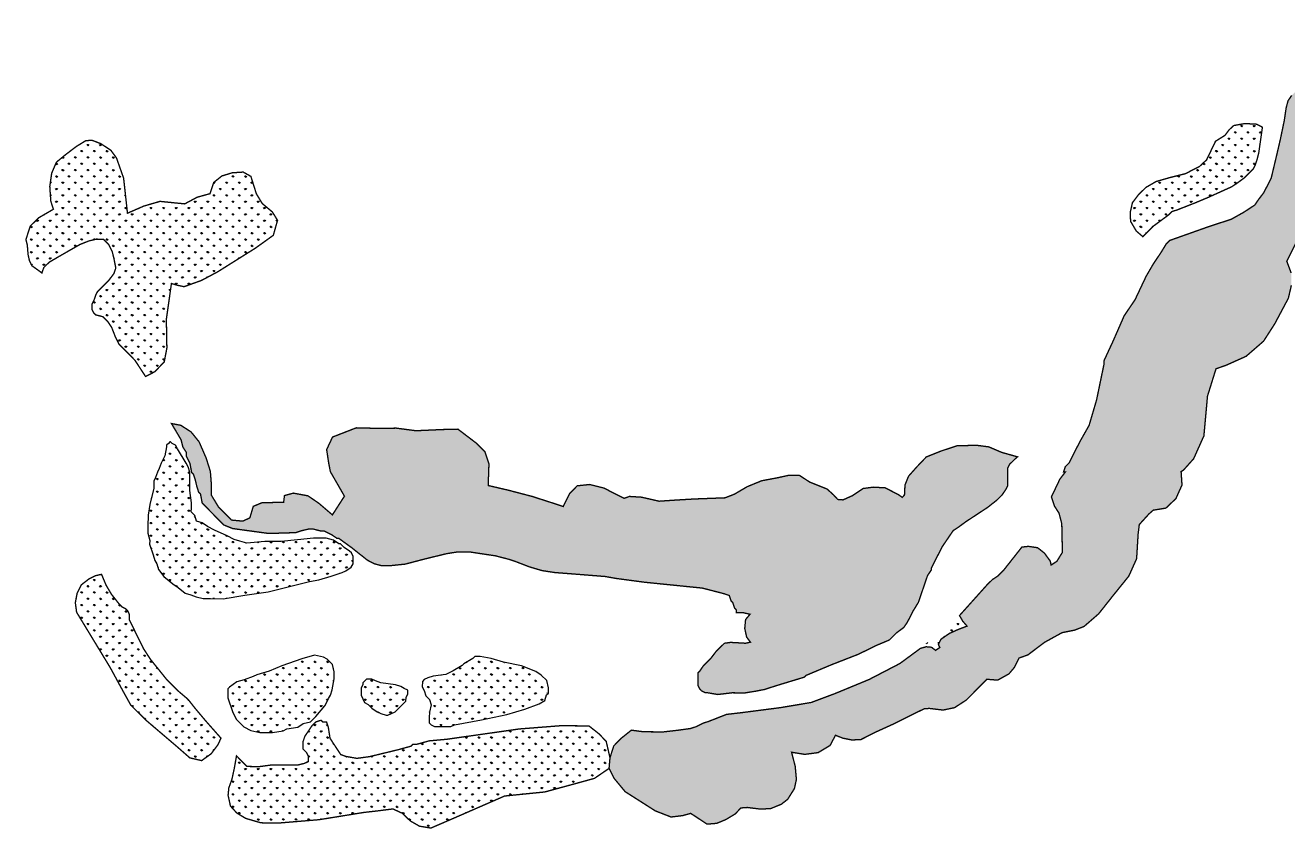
# Model space of a CAD drawing. Header units: metres. Extents: x 320779 to 338723, y 1791564 to 1830657.
# Drawn here: x 327985 to 330817, y 1808803 to 1810605 of the extents above; entities that cross this region are included whole.
import ezdxf

# ---------------------------------------------------------------- set-up
doc = ezdxf.new("R2010")
doc.units = ezdxf.units.M
doc.layers.add('MANGROOVES', color=112, linetype='Continuous')
pattern_1 = [(90, (0, 0), (-14.14213562, 14.14213562), [3.75, -24.53427126]), (45, (0, 0), (-14.14213562, 14.14213562), [3.75, -16.25]), (135, (0, 0), (-14.14213562, -14.14213562), [3.75, -16.25])]

msp = doc.modelspace()

# ---------------------------------------------------------------- hatches: boundary and pattern name
at = {"layer": 'MANGROOVES'}
h = msp.add_hatch(dxfattribs=at)
h.set_pattern_fill('GRASS', color=256, scale=20)
h.set_pattern_definition(pattern_1)
h.paths.add_polyline_path([(329790.5, 1808989.5), (329802.6, 1809012.3), (329819, 1809005.8), (329838.6, 1809001.8), (329859.1, 1809002.4), (329895.1, 1809020.5), (329930.2, 1809036.4), (330001.3, 1809071.6), (330013, 1809072.5), (330044, 1809068.8), (330069.7, 1809074.2), (330095.9, 1809091.2), (330142.6, 1809138.1), (330147.9, 1809137.4), (330166.3, 1809135.9), (330191.8, 1809150.1), (330204, 1809164.6), (330214.5, 1809185.5), (330234.1, 1809192.5), (330271.8, 1809220.9), (330310.8, 1809242.4), (330339.5, 1809248.2), (330360.4, 1809256.5), (330392.9, 1809284.7), (330426.1, 1809326.6), (330460.6, 1809369.3), (330478.1, 1809408.3), (330481.5, 1809463.8), (330484.1, 1809484.9), (330505.9, 1809508.9), (330515.4, 1809517.2), (330543.8, 1809521.8), (330566.3, 1809543.2), (330579.9, 1809573.7), (330577.9, 1809603.8), (330582.9, 1809606.7), (330606, 1809632.5), (330629, 1809683.8), (330637.1, 1809773.1), (330656.2, 1809834.4), (330678.3, 1809842), (330723.8, 1809862.4), (330762.9, 1809896.3), (330788, 1809935.3), (330818.5, 1809992.6), (330825.3, 1810021.7), (330824.8, 1810049.3), (330814.9, 1810075.7), (330839.8, 1810125.4), (330849.7, 1810164.5), (330867.5, 1810186.5), (330887.4, 1810220), (330897, 1810247.1), (330903.5, 1810301.1), (330932.9, 1810368.4), (330985.6, 1810358.1), (331006.2, 1810351.5), (331022.1, 1810338.7), (331054.2, 1810333.1), (331067.4, 1810334), (331088, 1810336.8), (331129.3, 1810366.3), (331165.6, 1810393.2), (331185.2, 1810425.8), (331202.1, 1810434.3), (331226.8, 1810438), (331282.6, 1810473.7), (331313.6, 1810502.4), (331317, 1810531.9), (331315.8, 1810554.9), (331301.3, 1810574.7), (331283.1, 1810582.2), (331260, 1810585.1), (331234.3, 1810586), (331223.6, 1810599), (331205.6, 1810604.9), (331193.1, 1810604.3), (331154.2, 1810574.2), (331117.6, 1810550.3), (331081.1, 1810530.3), (331048.7, 1810514.4), (330947.5, 1810491), (330894.8, 1810479.3), (330882.7, 1810475.3), (330874.6, 1810475.4), (330850.3, 1810467.5), (330838.1, 1810459.5), (330825.9, 1810447.5), (330817.7, 1810435.4), (330813.5, 1810419.3), (330809.3, 1810391), (330800.9, 1810350.7), (330792.5, 1810314.4), (330780, 1810261.9), (330763.5, 1810229.7), (330751.3, 1810213.6), (330743.1, 1810201.6), (330718.7, 1810185.6), (330690.3, 1810169.7), (330641.7, 1810153.9), (330552.6, 1810122.3), (330544.4, 1810114.2), (330532.1, 1810094.1), (330515.8, 1810070), (330499.4, 1810041.8), (330474.7, 1809989.5), (330450.2, 1809953.3), (330425.5, 1809896.9), (330405, 1809852.6), (330404.9, 1809844.5), (330388.1, 1809763.8), (330371.5, 1809707.4), (330351, 1809671.2), (330326.4, 1809622.9), (330322.3, 1809618.9), (330318.2, 1809614.9), (330314.1, 1809602.8), (330318.1, 1809602.7), (330305.9, 1809586.7), (330287, 1809547.1), (330293.7, 1809526.5), (330304, 1809510.5), (330310.2, 1809486.9), (330311.6, 1809422.6), (330299.1, 1809402.4), (330286.3, 1809394.1), (330284.4, 1809402.9), (330271.3, 1809420.9), (330255.9, 1809433), (330235.5, 1809436), (330220.7, 1809434.4), (330179, 1809381.5), (330166.8, 1809369.5), (330154.6, 1809361.5), (330142.4, 1809349.5), (330080.8, 1809280.8), (330087.9, 1809268.4), (330097.6, 1809257.1), (330077.6, 1809249.5), (330058.1, 1809240.7), (330039.6, 1809228), (330033.3, 1809216.3), (330036.7, 1809209.1), (330027, 1809202.7), (330018.1, 1809209.7), (330006.1, 1809210.8), (329993.3, 1809207.3), (329947, 1809173.2), (329878, 1809137.4), (329801, 1809105.6), (329748.3, 1809085.9), (329679.5, 1809074.3), (329590.5, 1809062.8), (329558.2, 1809059.1), (329517.6, 1809043.2), (329505.5, 1809039.3), (329489.3, 1809031.3), (329477.1, 1809027.4), (329448.8, 1809023.5), (329416.4, 1809019.8), (329372, 1809020.1), (329344.7, 1809023.7), (329321.1, 1809004.9), (329305.1, 1808988.3), (329296.7, 1808961.8), (329294.6, 1808937.9), (329305.9, 1808915.7), (329330.8, 1808885.7), (329398.3, 1808842.7), (329433.7, 1808828.9), (329459.6, 1808832), (329477.6, 1808837), (329486.1, 1808831.7), (329514.5, 1808812.9), (329536, 1808814.7), (329556.1, 1808822.9), (329577.8, 1808835.9), (329590.2, 1808849.2), (329604.5, 1808850.3), (329634.8, 1808846.6), (329657.4, 1808847.9), (329681.1, 1808857.5), (329695.4, 1808868.7), (329710.5, 1808892.8), (329714.9, 1808913.4), (329712.2, 1808942.6), (329704.1, 1808974.2), (329733.6, 1808969.4), (329763.5, 1808973.3)])
h = msp.add_hatch(dxfattribs=at)
h.set_pattern_fill('GRASS', color=256, scale=20)
h.set_pattern_definition(pattern_1)
h.paths.add_polyline_path([(330739.7, 1810282.4), (330743.8, 1810290.5), (330748, 1810302.6), (330752.1, 1810318.7), (330760.3, 1810376.2), (330747.4, 1810383), (330720.7, 1810384.4), (330696.1, 1810380), (330686, 1810370.8), (330676.3, 1810358), (330655.1, 1810344.7), (330635, 1810302.9), (330619.3, 1810288.3), (330587.6, 1810272), (330552.1, 1810263.1), (330521.9, 1810254.4), (330499.3, 1810241.4), (330482.6, 1810225.2), (330468.7, 1810206.9), (330464, 1810186), (330464.5, 1810165.2), (330477.5, 1810143.2), (330492, 1810130.8), (330500.2, 1810138.8), (330516.5, 1810154.9), (330532.7, 1810166.9), (330549, 1810178.9), (330557.1, 1810186.9), (330569.3, 1810190.8), (330609.8, 1810206.7), (330638.2, 1810218.6), (330690.9, 1810242.4), (330703.1, 1810250.4), (330719.4, 1810262.4)])
h = msp.add_hatch(dxfattribs=at)
h.set_pattern_fill('GRASS', color=256, scale=20)
h.set_pattern_definition(pattern_1)
h.paths.add_polyline_path([(328541.5, 1810133.8), (328550.9, 1810167.4), (328539.4, 1810186), (328516.6, 1810205), (328503.4, 1810226.9), (328491.1, 1810266), (328473.9, 1810275.6), (328449.4, 1810274), (328426.1, 1810266.9), (328407.8, 1810252.3), (328399.5, 1810227.2), (328370.4, 1810219.1), (328342.8, 1810204.3), (328319.4, 1810206.6), (328287.3, 1810209.9), (328250.9, 1810199.3), (328214.3, 1810183.3), (328205.6, 1810262.1), (328189.6, 1810307.3), (328176.9, 1810324.6), (328154.5, 1810339.3), (328134.3, 1810347.1), (328120.6, 1810345.9), (328099.5, 1810333), (328075.6, 1810314.8), (328054.9, 1810297.8), (328044.3, 1810273.3), (328040, 1810243.1), (328042.3, 1810210.3), (328048.1, 1810192.2), (328015.2, 1810173.1), (327996.2, 1810154.5), (327986.5, 1810124.3), (327989.5, 1810112.4), (327991.3, 1810090.6), (327994.3, 1810076.8), (328000, 1810065.4), (328014.3, 1810055.2), (328022.3, 1810049.3), (328026.5, 1810061.3), (328030.5, 1810065.4), (328038.7, 1810073.4), (328059, 1810085.3), (328107.7, 1810113.2), (328128, 1810121.2), (328144.1, 1810125.1), (328160.3, 1810125), (328172.3, 1810112.7), (328180.3, 1810096.5), (328184.2, 1810080.3), (328188.1, 1810060.1), (328183.9, 1810048), (328171.7, 1810031.9), (328159.5, 1810019.9), (328147.3, 1810007.8), (328143.2, 1809999.8), (328139, 1809987.7), (328134.9, 1809979.7), (328134.8, 1809967.5), (328138.8, 1809959.4), (328142.8, 1809955.3), (328158.9, 1809951.2), (328171, 1809939), (328179, 1809926.8), (328186.9, 1809906.5), (328194.8, 1809890.3), (328214.9, 1809869.9), (328230.9, 1809853.6), (328254.9, 1809817), (328275.7, 1809827.8), (328296.8, 1809849.9), (328302.7, 1809881.1), (328301.5, 1809945.6), (328312.9, 1810025.7), (328324.5, 1810022.1), (328341.2, 1810018.5), (328380.5, 1810032.6), (328416.9, 1810052), (328501.8, 1810105.3)])
h = msp.add_hatch(dxfattribs=at)
h.set_pattern_fill('GRASS', color=256, scale=20)
h.set_pattern_definition(pattern_1)
h.paths.add_polyline_path([(330095, 1809491.3), (330107.2, 1809499.3), (330143.7, 1809523.3), (330164.1, 1809539.3), (330176.3, 1809551.3), (330184.5, 1809563.4), (330188.6, 1809571.4), (330188.7, 1809583.5), (330188.7, 1809591.6), (330188.8, 1809603.8), (330188.9, 1809611.8), (330193, 1809619.9), (330197.1, 1809623.9), (330201.1, 1809627.9), (330205.2, 1809631.9), (330211, 1809636.8), (330175.8, 1809646.7), (330146.4, 1809659.2), (330119.2, 1809662.7), (330075.4, 1809661.7), (330039.8, 1809650), (330006.3, 1809636.6), (329984.1, 1809613.3), (329966.5, 1809593.4), (329958.5, 1809573.8), (329957.3, 1809551), (329952.5, 1809545.9), (329943.2, 1809552.4), (329913.9, 1809567.3), (329887, 1809568.8), (329864.7, 1809565.8), (329840.7, 1809549.8), (329819.5, 1809540.3), (329807.7, 1809541.2), (329797.9, 1809551.8), (329783.7, 1809564.6), (329744.6, 1809580.3), (329721.6, 1809595.3), (329697.3, 1809595.3), (329671.2, 1809589.6), (329637, 1809583.2), (329604.6, 1809569.9), (329575.7, 1809553), (329554.8, 1809544.9), (329483.8, 1809542.2), (329439, 1809539.5), (329406.8, 1809537.3), (329367.6, 1809546.3), (329340.3, 1809548), (329328.3, 1809543.7), (329283, 1809566.8), (329251.1, 1809574.8), (329223.1, 1809571.8), (329205.7, 1809553.8), (329191.8, 1809525.3), (329166.9, 1809533.6), (329122.5, 1809547.9), (329068.6, 1809562), (329023.5, 1809572.5), (329025.2, 1809621), (329016.3, 1809647.9), (328997.5, 1809667), (328955.6, 1809698.9), (328921.7, 1809698.1), (328861.3, 1809695.4), (328817.4, 1809701.2), (328776.2, 1809700.7), (328727.5, 1809701.9), (328674.3, 1809681.2), (328661.1, 1809653.1), (328665.5, 1809623.8), (328669.4, 1809603.6), (328688.8, 1809569.8), (328701, 1809548.6), (328674, 1809506.6), (328643.4, 1809532.8), (328619.1, 1809549.4), (328586.4, 1809555.4), (328566.5, 1809550), (328564.6, 1809535), (328515.8, 1809533.8), (328496.5, 1809525.8), (328488.8, 1809499.9), (328472.9, 1809492.6), (328447.5, 1809495), (328418.2, 1809524.8), (328402.2, 1809551.3), (328402.1, 1809579.8), (328400.2, 1809604.2), (328390.8, 1809634.1), (328374.9, 1809670.6), (328357, 1809692.7), (328333.9, 1809707.6), (328313, 1809711.5), (328334.6, 1809675), (328338.5, 1809658.8), (328346.5, 1809646.6), (328346.4, 1809638.5), (328354.4, 1809622.3), (328358.2, 1809602), (328362.2, 1809597.9), (328366.2, 1809585.8), (328370.1, 1809569.6), (328374, 1809557.4), (328378.1, 1809553.4), (328381.9, 1809533.1), (328390, 1809525), (328406, 1809508.7), (328430, 1809484.2), (328450.2, 1809476), (328487.9, 1809470.8), (328531.4, 1809464.9), (328591.5, 1809466.8), (328603.7, 1809470.8), (328619.9, 1809474.7), (328632, 1809474.6), (328648.2, 1809470.4), (328656.2, 1809470.3), (328672.3, 1809462.1), (328684.4, 1809453.9), (328688.4, 1809453.9), (328716.6, 1809433.5), (328752.7, 1809404.9), (328768.8, 1809396.7), (328784.9, 1809392.5), (328801.1, 1809392.4), (328837.5, 1809396.2), (328882, 1809407.9), (328930.6, 1809419.7), (328954.9, 1809423.5), (328983.2, 1809423.3), (329011.4, 1809419), (329039.7, 1809414.8), (329072, 1809406.4), (329084, 1809402.3), (329116.3, 1809389.9), (329144.5, 1809381.6), (329172.7, 1809377.3), (329229.3, 1809372.9), (329285.8, 1809368.4), (329310, 1809364.1), (329374.6, 1809355.5), (329503.8, 1809342.4), (329536.1, 1809334.1), (329552.2, 1809329.9), (329564.3, 1809325.8), (329568.3, 1809313.6), (329572.3, 1809309.5), (329576.2, 1809297.4), (329580.2, 1809293.3), (329580.2, 1809287.2), (329593.8, 1809287.6), (329610.9, 1809283.7), (329600.9, 1809271.8), (329599, 1809251.9), (329603.3, 1809232.4), (329611.8, 1809221), (329600.5, 1809218.7), (329567.6, 1809220.6), (329553.4, 1809218.7), (329547.3, 1809212.7), (329535, 1809200.7), (329522.8, 1809184.6), (329506.5, 1809168.6), (329498.3, 1809156.5), (329494.3, 1809152.5), (329494.2, 1809144.4), (329494.1, 1809136.4), (329494.1, 1809128.3), (329494, 1809124.2), (329498, 1809116.1), (329502, 1809112), (329510.1, 1809107.9), (329514.1, 1809107.9), (329538.3, 1809103.7), (329570.7, 1809107.5), (329599, 1809107.2), (329623.2, 1809111.1), (329643.5, 1809115), (329667.8, 1809122.9), (329732.6, 1809142.6), (329736.7, 1809146.6), (329793.4, 1809170.4), (329854.2, 1809194.1), (329878.6, 1809206.1), (329894.8, 1809214), (329923.2, 1809225.9), (329939.5, 1809242), (329955.7, 1809254), (329963.9, 1809266), (329976.2, 1809290.2), (329988.5, 1809310.3), (330009.2, 1809370.8), (330017.4, 1809382.8), (330017.4, 1809386.9), (330042, 1809435.2), (330058.4, 1809459.3), (330066.6, 1809471.3), (330078.7, 1809479.3)])
h = msp.add_hatch(dxfattribs=at)
h.set_pattern_fill('GRASS', color=256, scale=20)
h.set_pattern_definition(pattern_1)
h.paths.add_polyline_path([(328720.3, 1809397.1), (328720.4, 1809405.2), (328720.4, 1809413.2), (328716.5, 1809421.4), (328712.5, 1809425.4), (328700.4, 1809433.6), (328692.4, 1809441.8), (328688.3, 1809441.8), (328676.3, 1809450), (328660.1, 1809454.1), (328648, 1809454.2), (328631.9, 1809454.4), (328595.5, 1809450.6), (328559.1, 1809446.9), (328522.7, 1809447.1), (328482.3, 1809443.4), (328466.1, 1809447.6), (328454, 1809451.7), (328437.9, 1809459.9), (328409.7, 1809472.3), (328393.6, 1809480.5), (328381.6, 1809488.7), (328369.5, 1809492.8), (328365.6, 1809505), (328357.5, 1809513.1), (328357.6, 1809521.2), (328357.7, 1809533.3), (328353.9, 1809561.6), (328354, 1809573.8), (328354.1, 1809585.9), (328354.1, 1809594), (328354.2, 1809602.1), (328350.3, 1809614.2), (328346.3, 1809622.3), (328326.3, 1809654.8), (328322.3, 1809662.9), (328314.3, 1809667), (328310.3, 1809671.1), (328306.2, 1809667.1), (328302.1, 1809663.1), (328302.1, 1809659), (328297.9, 1809638.9), (328289.7, 1809622.8), (328285.6, 1809610.7), (328281.5, 1809602.6), (328277.3, 1809590.5), (328273.2, 1809582.5), (328273.1, 1809566.3), (328264.7, 1809530), (328260.5, 1809505.8), (328260.3, 1809481.5), (328260.3, 1809477.5), (328260.2, 1809465.4), (328264.1, 1809449.2), (328264, 1809441.1), (328271.9, 1809416.8), (328275.9, 1809404.6), (328279.8, 1809396.5), (328283.8, 1809384.4), (328295.8, 1809368.1), (328315.9, 1809351.8), (328327.9, 1809343.6), (328344, 1809331.3), (328356.1, 1809327.2), (328368.2, 1809323.1), (328384.3, 1809318.9), (328400.5, 1809318.8), (328428.7, 1809318.5), (328477.3, 1809326.2), (328529.9, 1809333.9), (328623, 1809357.4), (328643.3, 1809361.3), (328671.6, 1809369.2), (328695.9, 1809377.1), (328704, 1809381), (328716.2, 1809389)])
h = msp.add_hatch(dxfattribs=at)
h.set_pattern_fill('GRASS', color=256, scale=20)
h.set_pattern_definition(pattern_1)
h.paths.add_polyline_path([(328226.2, 1809255.5), (328218.2, 1809271.7), (328218.3, 1809283.8), (328214.4, 1809291.9), (328210.3, 1809296), (328202.3, 1809300.1), (328194.3, 1809308.3), (328178.3, 1809328.6), (328166.3, 1809348.9), (328156.1, 1809373.3), (328142.5, 1809370.2), (328128, 1809363), (328111.1, 1809350), (328101.3, 1809330.7), (328097.3, 1809309.6), (328100.2, 1809288.2), (328119.8, 1809255.9), (328175.9, 1809163.5), (328205.3, 1809109.4), (328221.8, 1809079.7), (328256.9, 1809045.1), (328325.1, 1808987), (328354.1, 1808961.6), (328380.7, 1808955.4), (328402.2, 1808970.9), (328417.4, 1808991.3), (328424, 1809005.8), (328390.2, 1809044), (328366.2, 1809072.5), (328350.2, 1809092.8), (328326.1, 1809113.2), (328302, 1809137.7), (328266, 1809182.4), (328250.1, 1809206.8)])
h = msp.add_hatch(dxfattribs=at)
h.set_pattern_fill('GRASS', color=256, scale=20)
h.set_pattern_definition(pattern_1)
h.paths.add_polyline_path([(330087.9, 1809268.4), (330080.8, 1809280.9), (330073.1, 1809273.2), (330048.7, 1809253.2), (330002.6, 1809214.8), (329995.8, 1809209.2), (329993.3, 1809207.3), (330006.1, 1809210.8), (330018.1, 1809209.7), (330027, 1809202.7), (330036.7, 1809209.1), (330033.3, 1809216.3), (330039.6, 1809228), (330058.1, 1809240.7), (330077.6, 1809249.5), (330097.6, 1809257.1)])
h = msp.add_hatch(dxfattribs=at)
h.set_pattern_fill('GRASS', color=256, scale=20)
h.set_pattern_definition(pattern_1)
h.paths.add_polyline_path([(328532.5, 1809156.1), (328504.2, 1809148.2), (328483.9, 1809138.3), (328459.6, 1809132.4), (328443.3, 1809120.4), (328439.3, 1809116.4), (328439.1, 1809096.2), (328451, 1809063.7), (328458.9, 1809047.5), (328475, 1809031.2), (328491.1, 1809023), (328511.2, 1809018.8), (328539.5, 1809018.6), (328563.8, 1809022.4), (328571.9, 1809026.4), (328596.2, 1809030.3), (328608.4, 1809038.3), (328624.6, 1809042.2), (328636.8, 1809054.2), (328657.2, 1809078.3), (328661.3, 1809086.3), (328669.5, 1809102.4), (328673.6, 1809114.5), (328677.9, 1809138.8), (328678, 1809154.9), (328674.1, 1809171.1), (328662.1, 1809183.3), (328654, 1809187.4), (328633.8, 1809191.6), (328605.5, 1809183.8), (328560.9, 1809168)])
h = msp.add_hatch(dxfattribs=at)
h.set_pattern_fill('GRASS', color=256, scale=20)
h.set_pattern_definition(pattern_1)
h.paths.add_polyline_path([(329008.5, 1809047.2), (329065.2, 1809058.9), (329105.7, 1809070.7), (329138.1, 1809082.6), (329150.3, 1809090.6), (329158.6, 1809114.8), (329158.6, 1809118.8), (329154.7, 1809135), (329142.6, 1809147.2), (329130.6, 1809155.4), (329098.4, 1809167.8), (329058, 1809176.2), (329029.8, 1809184.5), (329005.6, 1809188.7), (328996.2, 1809188.8), (328969.1, 1809172.8), (328965, 1809168.8), (328932, 1809149.4), (328900.2, 1809145.1), (328888, 1809141.1), (328879.9, 1809137.2), (328875.8, 1809133.1), (328875.7, 1809121), (328879.7, 1809112.9), (328883.7, 1809100.8), (328897.3, 1809086.9), (328891.5, 1809064.3), (328891.3, 1809040.1), (328895.3, 1809036), (328903.3, 1809031.9), (328911.4, 1809031.8), (328939.7, 1809031.6), (328947.8, 1809035.6)])
h = msp.add_hatch(dxfattribs=at)
h.set_pattern_fill('GRASS', color=256, scale=20)
h.set_pattern_definition(pattern_1)
h.paths.add_polyline_path([(328843.3, 1809105.1), (328843.3, 1809113.2), (328835.3, 1809117.3), (328827.2, 1809121.4), (328815.2, 1809125.5), (328782.9, 1809129.8), (328770.8, 1809134), (328762.7, 1809138.1), (328750.6, 1809138.2), (328742.5, 1809130.2), (328742.4, 1809126.1), (328738.3, 1809118.1), (328738.2, 1809105.9), (328738.2, 1809101.9), (328742.2, 1809093.8), (328746.1, 1809085.7), (328754.2, 1809081.6), (328762.2, 1809073.4), (328774.3, 1809065.2), (328782.3, 1809061.1), (328794.4, 1809057), (328798.5, 1809057), (328806.6, 1809060.9), (328814.7, 1809064.9), (328826.9, 1809077), (328839.1, 1809089), (328839.2, 1809097.1)])
h = msp.add_hatch(dxfattribs=at)
h.set_pattern_fill('GRASS', color=256, scale=20)
h.set_pattern_definition(pattern_1)
h.paths.add_polyline_path([(329261.9, 1808915.6), (329294.6, 1808937.9), (329296.7, 1808961.8), (329288.3, 1808998.3), (329272.3, 1809015.3), (329249.5, 1809033.2), (329186.2, 1809033.7), (329093.2, 1809026.4), (328931.4, 1809003.4), (328890.9, 1808999.7), (328862.6, 1808991.8), (328854.5, 1808991.9), (328850.4, 1808987.8), (328822.1, 1808980), (328757.3, 1808964.3), (328729, 1808960.5), (328704.8, 1808964.7), (328692.7, 1808968.9), (328676.7, 1808993.3), (328668.7, 1809005.4), (328664.9, 1809029.7), (328660.9, 1809041.9), (328652.9, 1809041.9), (328648.8, 1809046), (328636.7, 1809042.1), (328628.5, 1809034.1), (328612.2, 1809009.9), (328608.1, 1808997.8), (328607.9, 1808981.7), (328615.9, 1808973.5), (328619.9, 1808965.4), (328619.8, 1808953.3), (328611.7, 1808949.3), (328595.5, 1808945.4), (328538.9, 1808945.8), (328510.6, 1808942), (328482.3, 1808942.3), (328474.3, 1808950.4), (328462.3, 1808962.6), (328458.9, 1808966.1), (328454, 1808938.4), (328448.7, 1808913.8), (328441.6, 1808894.1), (328440, 1808877.6), (328445.3, 1808853.5), (328459.4, 1808838), (328479.5, 1808825.8), (328513.6, 1808815.9), (328551.5, 1808815.2), (328644.2, 1808822.9), (328744.2, 1808839.1), (328776.6, 1808842.8), (328809.7, 1808847), (328831, 1808837.2), (328848.6, 1808820.2), (328869.4, 1808808.3), (328895, 1808804.1), (328951.2, 1808828.4), (329060.4, 1808876), (329150.5, 1808885.1), (329217.7, 1808903.4)])

# ---------------------------------------------------------------- linework, layer by layer
at = {"layer": 'MANGROOVES', "const_width": 3.03, "flags": 128}
for points in [[(330825.9, 1810447.5), (330817.7, 1810435.4), (330813.5, 1810419.3), (330809.3, 1810391), (330800.9, 1810350.7), (330792.5, 1810314.4), (330780, 1810261.9), (330763.5, 1810229.7), (330751.3, 1810213.6), (330743.1, 1810201.6), (330718.7, 1810185.6), (330690.3, 1810169.7), (330641.7, 1810153.9), (330552.6, 1810122.3), (330544.4, 1810114.2), (330532.1, 1810094.1), (330515.8, 1810070), (330499.4, 1810041.8), (330474.7, 1809989.5), (330450.2, 1809953.3), (330425.5, 1809896.9), (330405, 1809852.6), (330404.9, 1809844.5), (330388.1, 1809763.8), (330371.5, 1809707.4), (330351, 1809671.2), (330326.4, 1809622.9), (330322.3, 1809618.9), (330318.2, 1809614.9), (330314.1, 1809602.8), (330318.1, 1809602.7), (330305.9, 1809586.7), (330287, 1809547.1), (330293.7, 1809526.5), (330304, 1809510.5), (330310.2, 1809486.9), (330311.6, 1809422.6), (330299.1, 1809402.4), (330286.3, 1809394.1), (330284.4, 1809402.9), (330271.3, 1809420.9), (330255.9, 1809433), (330235.5, 1809436), (330220.7, 1809434.4), (330179, 1809381.5), (330166.8, 1809369.5), (330154.6, 1809361.5), (330142.4, 1809349.5), (330080.8, 1809280.8), (330087.9, 1809268.4), (330097.6, 1809257.1), (330077.6, 1809249.5), (330058.1, 1809240.7), (330039.6, 1809228), (330033.3, 1809216.3), (330036.7, 1809209.1), (330027, 1809202.7), (330018.1, 1809209.7), (330006.1, 1809210.8), (329993.3, 1809207.3), (329947, 1809173.2), (329878, 1809137.4), (329801, 1809105.6), (329748.3, 1809085.9), (329679.5, 1809074.3), (329590.5, 1809062.8), (329558.2, 1809059.1), (329517.6, 1809043.2), (329505.5, 1809039.3), (329489.3, 1809031.3), (329477.1, 1809027.4), (329448.8, 1809023.5), (329416.4, 1809019.8), (329372, 1809020.1), (329344.7, 1809023.7), (329321.1, 1809004.9), (329305.1, 1808988.3), (329296.7, 1808961.8), (329294.6, 1808937.9), (329305.9, 1808915.7), (329330.8, 1808885.7), (329398.3, 1808842.7), (329433.7, 1808828.9), (329459.6, 1808832), (329477.6, 1808837), (329486.1, 1808831.7), (329514.5, 1808812.9), (329536, 1808814.7), (329556.1, 1808822.9), (329577.8, 1808835.9), (329590.2, 1808849.2), (329604.5, 1808850.3), (329634.8, 1808846.6), (329657.4, 1808847.9), (329681.1, 1808857.5), (329695.4, 1808868.7), (329710.5, 1808892.8), (329714.9, 1808913.4), (329712.2, 1808942.6), (329704.1, 1808974.2), (329733.6, 1808969.4), (329763.5, 1808973.3), (329790.5, 1808989.5), (329802.6, 1809012.3), (329819, 1809005.8), (329838.6, 1809001.8), (329859.1, 1809002.4), (329895.1, 1809020.5), (329930.2, 1809036.4), (330001.3, 1809071.6), (330013, 1809072.5), (330044, 1809068.8), (330069.7, 1809074.2), (330095.9, 1809091.2), (330142.6, 1809138.1), (330147.9, 1809137.4), (330166.3, 1809135.9), (330191.8, 1809150.1), (330204, 1809164.6), (330214.5, 1809185.5), (330234.1, 1809192.5), (330271.8, 1809220.9), (330310.8, 1809242.4), (330339.5, 1809248.2), (330360.4, 1809256.5), (330392.9, 1809284.7), (330426.1, 1809326.6), (330460.6, 1809369.3), (330478.1, 1809408.3), (330481.5, 1809463.8), (330484.1, 1809484.9), (330505.9, 1809508.9), (330515.4, 1809517.2), (330543.8, 1809521.8), (330566.3, 1809543.2), (330579.9, 1809573.7), (330577.9, 1809603.8), (330582.9, 1809606.7), (330606, 1809632.5), (330629, 1809683.8), (330637.1, 1809773.1), (330656.2, 1809834.4), (330678.3, 1809842), (330723.8, 1809862.4), (330762.9, 1809896.3), (330788, 1809935.3), (330818.5, 1809992.6), (330825.3, 1810021.7)], [(330824.8, 1810049.3), (330814.9, 1810075.7), (330839.8, 1810125.4)]]:
    msp.add_lwpolyline(points, dxfattribs=at)
for points in [[(330739.7, 1810282.4), (330743.8, 1810290.5), (330748, 1810302.6), (330752.1, 1810318.7), (330760.3, 1810376.2), (330747.4, 1810383), (330720.7, 1810384.4), (330696.1, 1810380), (330686, 1810370.8), (330676.3, 1810358), (330655.1, 1810344.7), (330635, 1810302.9), (330619.3, 1810288.3), (330587.6, 1810272), (330552.1, 1810263.1), (330521.9, 1810254.4), (330499.3, 1810241.4), (330482.6, 1810225.2), (330468.7, 1810206.9), (330464, 1810186), (330464.5, 1810165.2), (330477.5, 1810143.2), (330492, 1810130.8), (330500.2, 1810138.8), (330516.5, 1810154.9), (330532.7, 1810166.9), (330549, 1810178.9), (330557.1, 1810186.9), (330569.3, 1810190.8), (330609.8, 1810206.7), (330638.2, 1810218.6), (330690.9, 1810242.4), (330703.1, 1810250.4), (330719.4, 1810262.4)], [(328541.5, 1810133.8), (328550.9, 1810167.4), (328539.4, 1810186), (328516.6, 1810205), (328503.4, 1810226.9), (328491.1, 1810266), (328473.9, 1810275.6), (328449.4, 1810274), (328426.1, 1810266.9), (328407.8, 1810252.3), (328399.5, 1810227.2), (328370.4, 1810219.1), (328342.8, 1810204.3), (328319.4, 1810206.6), (328287.3, 1810209.9), (328250.9, 1810199.3), (328214.3, 1810183.3), (328205.6, 1810262.1), (328189.6, 1810307.3), (328176.9, 1810324.6), (328154.5, 1810339.3), (328134.3, 1810347.1), (328120.6, 1810345.9), (328099.5, 1810333), (328075.6, 1810314.8), (328054.9, 1810297.8), (328044.3, 1810273.3), (328040, 1810243.1), (328042.3, 1810210.3), (328048.1, 1810192.2), (328015.2, 1810173.1), (327996.2, 1810154.5), (327986.5, 1810124.3), (327989.5, 1810112.4), (327991.3, 1810090.6), (327994.3, 1810076.8), (328000, 1810065.4), (328014.3, 1810055.2), (328022.3, 1810049.3), (328026.5, 1810061.3), (328030.5, 1810065.4), (328038.7, 1810073.4), (328059, 1810085.3), (328107.7, 1810113.2), (328128, 1810121.2), (328144.1, 1810125.1), (328160.3, 1810125), (328172.3, 1810112.7), (328180.3, 1810096.5), (328184.2, 1810080.3), (328188.1, 1810060.1), (328183.9, 1810048), (328171.7, 1810031.9), (328159.5, 1810019.9), (328147.3, 1810007.8), (328143.2, 1809999.8), (328139, 1809987.7), (328134.9, 1809979.7), (328134.8, 1809967.5), (328138.8, 1809959.4), (328142.8, 1809955.3), (328158.9, 1809951.2), (328171, 1809939), (328179, 1809926.8), (328186.9, 1809906.5), (328194.8, 1809890.3), (328214.9, 1809869.9), (328230.9, 1809853.6), (328254.9, 1809817), (328275.7, 1809827.8), (328296.8, 1809849.9), (328302.7, 1809881.1), (328301.5, 1809945.6), (328312.9, 1810025.7), (328324.5, 1810022.1), (328341.2, 1810018.5), (328380.5, 1810032.6), (328416.9, 1810052), (328501.8, 1810105.3)], [(330095, 1809491.3), (330107.2, 1809499.3), (330143.7, 1809523.3), (330164.1, 1809539.3), (330176.3, 1809551.3), (330184.5, 1809563.4), (330188.6, 1809571.4), (330188.7, 1809583.5), (330188.7, 1809591.6), (330188.8, 1809603.8), (330188.9, 1809611.8), (330193, 1809619.9), (330197.1, 1809623.9), (330201.1, 1809627.9), (330205.2, 1809631.9), (330211, 1809636.8), (330175.8, 1809646.7), (330146.4, 1809659.2), (330119.2, 1809662.7), (330075.4, 1809661.7), (330039.8, 1809650), (330006.3, 1809636.6), (329984.1, 1809613.3), (329966.5, 1809593.4), (329958.5, 1809573.8), (329957.3, 1809551), (329952.5, 1809545.9), (329943.2, 1809552.4), (329913.9, 1809567.3), (329887, 1809568.8), (329864.7, 1809565.8), (329840.7, 1809549.8), (329819.5, 1809540.3), (329807.7, 1809541.2), (329797.9, 1809551.8), (329783.7, 1809564.6), (329744.6, 1809580.3), (329721.6, 1809595.3), (329697.3, 1809595.3), (329671.2, 1809589.6), (329637, 1809583.2), (329604.6, 1809569.9), (329575.7, 1809553), (329554.8, 1809544.9), (329483.8, 1809542.2), (329439, 1809539.5), (329406.8, 1809537.3), (329367.6, 1809546.3), (329340.3, 1809548), (329328.3, 1809543.7), (329283, 1809566.8), (329251.1, 1809574.8), (329223.1, 1809571.8), (329205.7, 1809553.8), (329191.8, 1809525.3), (329166.9, 1809533.6), (329122.5, 1809547.9), (329068.6, 1809562), (329023.5, 1809572.5), (329025.2, 1809621), (329016.3, 1809647.9), (328997.5, 1809667), (328955.6, 1809698.9), (328921.7, 1809698.1), (328861.3, 1809695.4), (328817.4, 1809701.2), (328776.2, 1809700.7), (328727.5, 1809701.9), (328674.3, 1809681.2), (328661.1, 1809653.1), (328665.5, 1809623.8), (328669.4, 1809603.6), (328688.8, 1809569.8), (328701, 1809548.6), (328674, 1809506.6), (328643.4, 1809532.8), (328619.1, 1809549.4), (328586.4, 1809555.4), (328566.5, 1809550), (328564.6, 1809535), (328515.8, 1809533.8), (328496.5, 1809525.8), (328488.8, 1809499.9), (328472.9, 1809492.6), (328447.5, 1809495), (328418.2, 1809524.8), (328402.2, 1809551.3), (328402.1, 1809579.8), (328400.2, 1809604.2), (328390.8, 1809634.1), (328374.9, 1809670.6), (328357, 1809692.7), (328333.9, 1809707.6), (328313, 1809711.5), (328334.6, 1809675), (328338.5, 1809658.8), (328346.5, 1809646.6), (328346.4, 1809638.5), (328354.4, 1809622.3), (328358.2, 1809602), (328362.2, 1809597.9), (328366.2, 1809585.8), (328370.1, 1809569.6), (328374, 1809557.4), (328378.1, 1809553.4), (328381.9, 1809533.1), (328390, 1809525), (328406, 1809508.7), (328430, 1809484.2), (328450.2, 1809476), (328487.9, 1809470.8), (328531.4, 1809464.9), (328591.5, 1809466.8), (328603.7, 1809470.8), (328619.9, 1809474.7), (328632, 1809474.6), (328648.2, 1809470.4), (328656.2, 1809470.3), (328672.3, 1809462.1), (328684.4, 1809453.9), (328688.4, 1809453.9), (328716.6, 1809433.5), (328752.7, 1809404.9), (328768.8, 1809396.7), (328784.9, 1809392.5), (328801.1, 1809392.4), (328837.5, 1809396.2), (328882, 1809407.9), (328930.6, 1809419.7), (328954.9, 1809423.5), (328983.2, 1809423.3), (329011.4, 1809419), (329039.7, 1809414.8), (329072, 1809406.4), (329084, 1809402.3), (329116.3, 1809389.9), (329144.5, 1809381.6), (329172.7, 1809377.3), (329229.3, 1809372.9), (329285.8, 1809368.4), (329310, 1809364.1), (329374.6, 1809355.5), (329503.8, 1809342.4), (329536.1, 1809334.1), (329552.2, 1809329.9), (329564.3, 1809325.8), (329568.3, 1809313.6), (329572.3, 1809309.5), (329576.2, 1809297.4), (329580.2, 1809293.3), (329580.2, 1809287.2), (329593.8, 1809287.6), (329610.9, 1809283.7), (329600.9, 1809271.8), (329599, 1809251.9), (329603.3, 1809232.4), (329611.8, 1809221), (329600.5, 1809218.7), (329567.6, 1809220.6), (329553.4, 1809218.7), (329547.3, 1809212.7), (329535, 1809200.7), (329522.8, 1809184.6), (329506.5, 1809168.6), (329498.3, 1809156.5), (329494.3, 1809152.5), (329494.2, 1809144.4), (329494.1, 1809136.4), (329494.1, 1809128.3), (329494, 1809124.2), (329498, 1809116.1), (329502, 1809112), (329510.1, 1809107.9), (329514.1, 1809107.9), (329538.3, 1809103.7), (329570.7, 1809107.5), (329599, 1809107.2), (329623.2, 1809111.1), (329643.5, 1809115), (329667.8, 1809122.9), (329732.6, 1809142.6), (329736.7, 1809146.6), (329793.4, 1809170.4), (329854.2, 1809194.1), (329878.6, 1809206.1), (329894.8, 1809214), (329923.2, 1809225.9), (329939.5, 1809242), (329955.7, 1809254), (329963.9, 1809266), (329976.2, 1809290.2), (329988.5, 1809310.3), (330009.2, 1809370.8), (330017.4, 1809382.8), (330017.4, 1809386.9), (330042, 1809435.2), (330058.4, 1809459.3), (330066.6, 1809471.3), (330078.7, 1809479.3)], [(328226.2, 1809255.5), (328218.2, 1809271.7), (328218.3, 1809283.8), (328214.4, 1809291.9), (328210.3, 1809296), (328202.3, 1809300.1), (328194.3, 1809308.3), (328178.3, 1809328.6), (328166.3, 1809348.9), (328156.1, 1809373.3), (328142.5, 1809370.2), (328128, 1809363), (328111.1, 1809350), (328101.3, 1809330.7), (328097.3, 1809309.6), (328100.2, 1809288.2), (328119.8, 1809255.9), (328175.9, 1809163.5), (328205.3, 1809109.4), (328221.8, 1809079.7), (328256.9, 1809045.1), (328325.1, 1808987), (328354.1, 1808961.6), (328380.7, 1808955.4), (328402.2, 1808970.9), (328417.4, 1808991.3), (328424, 1809005.8), (328390.2, 1809044), (328366.2, 1809072.5), (328350.2, 1809092.8), (328326.1, 1809113.2), (328302, 1809137.7), (328266, 1809182.4), (328250.1, 1809206.8)], [(329261.9, 1808915.6), (329294.6, 1808937.9), (329296.7, 1808961.8), (329288.3, 1808998.3), (329272.3, 1809015.3), (329249.5, 1809033.2), (329186.2, 1809033.7), (329093.2, 1809026.4), (328931.4, 1809003.4), (328890.9, 1808999.7), (328862.6, 1808991.8), (328854.5, 1808991.9), (328850.4, 1808987.8), (328822.1, 1808980), (328757.3, 1808964.3), (328729, 1808960.5), (328704.8, 1808964.7), (328692.7, 1808968.9), (328676.7, 1808993.3), (328668.7, 1809005.4), (328664.9, 1809029.7), (328660.9, 1809041.9), (328652.9, 1809041.9), (328648.8, 1809046), (328636.7, 1809042.1), (328628.5, 1809034.1), (328612.2, 1809009.9), (328608.1, 1808997.8), (328607.9, 1808981.7), (328615.9, 1808973.5), (328619.9, 1808965.4), (328619.8, 1808953.3), (328611.7, 1808949.3), (328595.5, 1808945.4), (328538.9, 1808945.8), (328510.6, 1808942), (328482.3, 1808942.3), (328474.3, 1808950.4), (328462.3, 1808962.6), (328458.9, 1808966.1), (328454, 1808938.4), (328448.7, 1808913.8), (328441.6, 1808894.1), (328440, 1808877.6), (328445.3, 1808853.5), (328459.4, 1808838), (328479.5, 1808825.8), (328513.6, 1808815.9), (328551.5, 1808815.2), (328644.2, 1808822.9), (328744.2, 1808839.1), (328776.6, 1808842.8), (328809.7, 1808847), (328831, 1808837.2), (328848.6, 1808820.2), (328869.4, 1808808.3), (328895, 1808804.1), (328951.2, 1808828.4), (329060.4, 1808876), (329150.5, 1808885.1), (329217.7, 1808903.4)]]:
    msp.add_lwpolyline(points, close=True, dxfattribs=at)
at = {"layer": 'MANGROOVES', "flags": 128}
for points in [[(328716.2, 1809389), (328720.3, 1809397.1), (328720.4, 1809405.2), (328720.4, 1809413.2), (328716.5, 1809421.4), (328712.5, 1809425.4), (328700.4, 1809433.6), (328692.4, 1809441.8), (328688.3, 1809441.8), (328676.3, 1809450), (328660.1, 1809454.1), (328648, 1809454.2), (328631.9, 1809454.4), (328595.5, 1809450.6), (328559.1, 1809446.9), (328522.7, 1809447.1), (328482.3, 1809443.4), (328466.1, 1809447.6), (328454, 1809451.7), (328437.9, 1809459.9), (328409.7, 1809472.3), (328393.6, 1809480.5), (328381.6, 1809488.7), (328369.5, 1809492.8), (328365.6, 1809505), (328357.5, 1809513.1), (328357.6, 1809521.2), (328357.7, 1809533.3), (328353.9, 1809561.6), (328354, 1809573.8), (328354.1, 1809585.9), (328354.1, 1809594), (328354.2, 1809602.1), (328350.3, 1809614.2), (328346.3, 1809622.3), (328326.3, 1809654.8), (328322.3, 1809662.9), (328314.3, 1809667), (328310.3, 1809671.1), (328306.2, 1809667.1), (328302.1, 1809663.1), (328302.1, 1809659), (328297.9, 1809638.9), (328289.7, 1809622.8), (328285.6, 1809610.7), (328281.5, 1809602.6), (328277.3, 1809590.5), (328273.2, 1809582.5), (328273.1, 1809566.3), (328264.7, 1809530), (328260.5, 1809505.8), (328260.3, 1809481.5), (328260.3, 1809477.5), (328260.2, 1809465.4), (328264.1, 1809449.2), (328264, 1809441.1), (328271.9, 1809416.8), (328275.9, 1809404.6), (328279.8, 1809396.5), (328283.8, 1809384.4), (328295.8, 1809368.1), (328315.9, 1809351.8), (328327.9, 1809343.6), (328344, 1809331.3), (328356.1, 1809327.2), (328368.2, 1809323.1), (328384.3, 1809318.9), (328400.5, 1809318.8), (328428.7, 1809318.5), (328477.3, 1809326.2), (328529.9, 1809333.9), (328623, 1809357.4), (328643.3, 1809361.3), (328671.6, 1809369.2), (328695.9, 1809377.1), (328704, 1809381)], [(328665.4, 1809094.4), (328669.5, 1809102.4), (328673.6, 1809114.5), (328677.9, 1809138.8), (328678, 1809154.9), (328674.1, 1809171.1), (328662.1, 1809183.3), (328654, 1809187.4), (328633.8, 1809191.6), (328605.5, 1809183.8), (328560.9, 1809168), (328532.5, 1809156.1), (328504.2, 1809148.2), (328496.1, 1809144.2), (328475.8, 1809136.3), (328459.6, 1809132.4), (328443.3, 1809120.4), (328439.3, 1809116.4), (328439.2, 1809104.3), (328439.1, 1809096.2), (328451, 1809063.7), (328458.9, 1809047.5), (328475, 1809031.2), (328491.1, 1809023), (328511.2, 1809018.8), (328523.4, 1809018.7), (328539.5, 1809018.6), (328563.8, 1809022.4), (328571.9, 1809026.4), (328596.2, 1809030.3), (328608.4, 1809038.3), (328624.6, 1809042.2), (328636.8, 1809054.2), (328657.2, 1809078.3), (328661.3, 1809086.3)], [(329158.6, 1809118.8), (329154.7, 1809135), (329142.6, 1809147.2), (329130.6, 1809155.4), (329098.4, 1809167.8), (329058, 1809176.2), (329029.8, 1809184.5), (329005.6, 1809188.7), (328993.5, 1809188.8), (328989.4, 1809184.8), (328969.1, 1809172.8), (328965, 1809168.8), (328944.7, 1809156.9), (328928.5, 1809148.9), (328900.2, 1809145.1), (328888, 1809141.1), (328879.9, 1809137.2), (328875.8, 1809133.1), (328875.7, 1809121), (328879.7, 1809112.9), (328883.7, 1809100.8), (328891.7, 1809092.6), (328895.6, 1809080.5), (328891.5, 1809064.3), (328891.4, 1809052.2), (328891.3, 1809040.1), (328895.3, 1809036), (328903.3, 1809031.9), (328911.4, 1809031.8), (328939.7, 1809031.6), (328947.8, 1809035.6), (329008.5, 1809047.2), (329065.2, 1809058.9), (329105.7, 1809070.7), (329138.1, 1809082.6), (329150.3, 1809090.6), (329154.4, 1809102.7), (329158.5, 1809106.7)], [(328839.2, 1809097.1), (328843.3, 1809105.1), (328843.3, 1809113.2), (328835.3, 1809117.3), (328827.2, 1809121.4), (328815.2, 1809125.5), (328782.9, 1809129.8), (328770.8, 1809134), (328762.7, 1809138.1), (328750.6, 1809138.2), (328742.5, 1809130.2), (328742.4, 1809126.1), (328738.3, 1809118.1), (328738.2, 1809105.9), (328738.2, 1809101.9), (328742.2, 1809093.8), (328746.1, 1809085.7), (328754.2, 1809081.6), (328762.2, 1809073.4), (328774.3, 1809065.2), (328782.3, 1809061.1), (328794.4, 1809057), (328798.5, 1809057), (328806.6, 1809060.9), (328814.7, 1809064.9), (328826.9, 1809077), (328839.1, 1809089)]]:
    msp.add_lwpolyline(points, close=True, dxfattribs=at)

doc.saveas('drawing.dxf')
